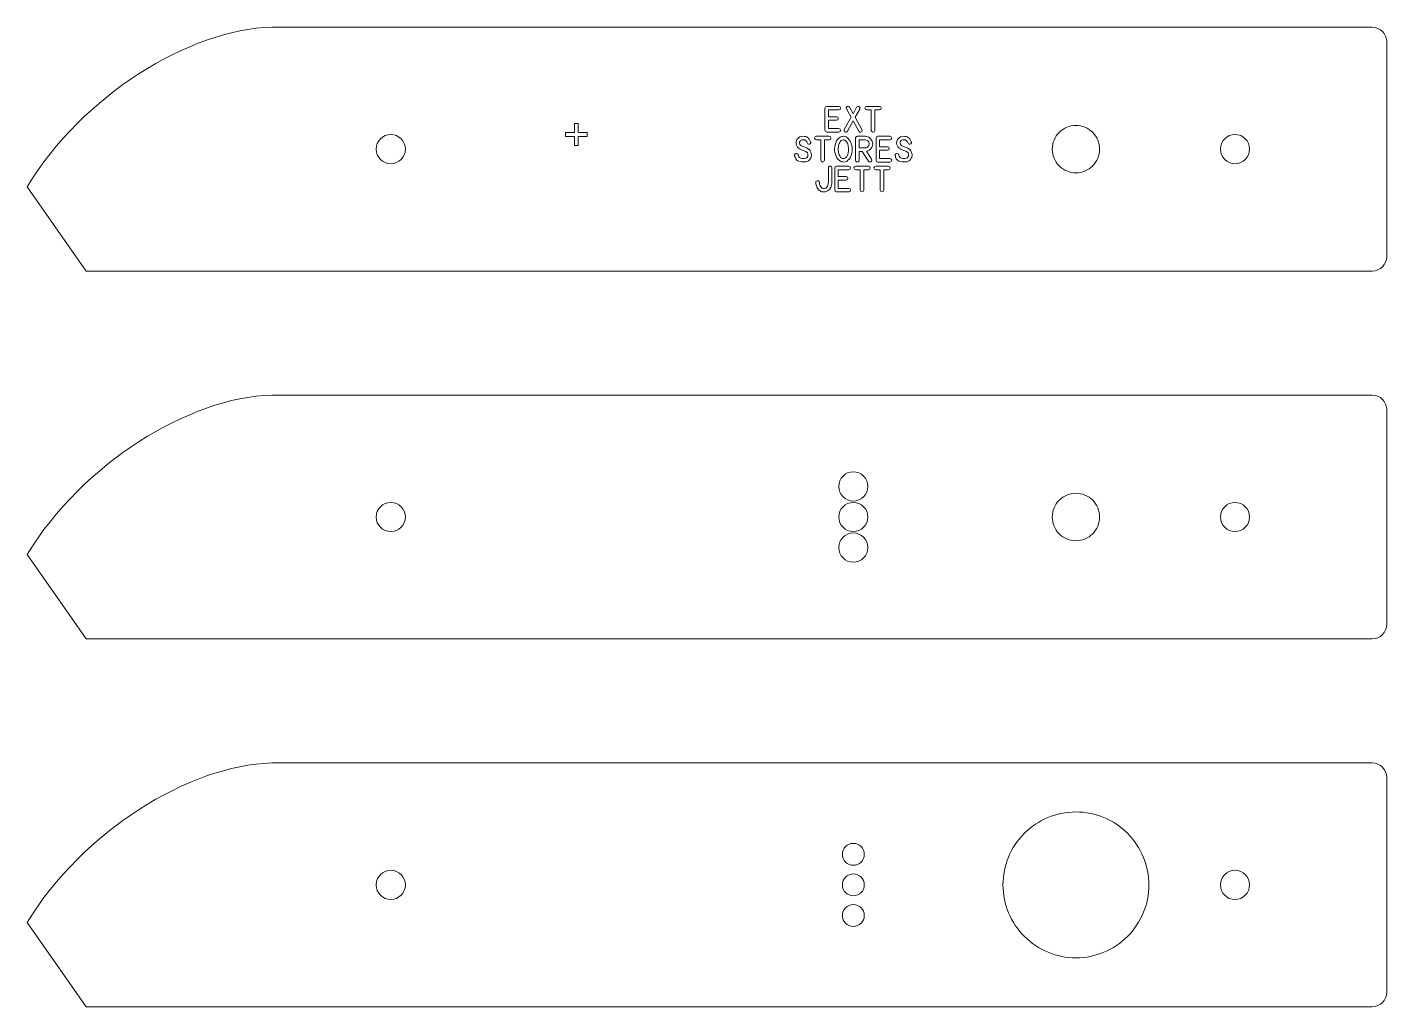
# Model space of a CAD drawing. Header units: millimetres. Extents: x -199 to 191, y -67 to 67.
# Drawn here: x -199.2 to -12.8, y -67.2 to 67.2 of the extents above; entities that cross this region are included whole.
import ezdxf

# ---------------------------------------------------------------- set-up
doc = ezdxf.new("R2010")
doc.units = ezdxf.units.MM
doc.header["$MEASUREMENT"] = 0
doc.layers.add('LED', color=7, linetype='Continuous')

msp = doc.modelspace()

# ---------------------------------------------------------------- linework, layer by layer
at = {"layer": 'LED', "color": 250, "lineweight": 9}
for centre, major_axis in [((-149.4021, 50.4472), (0, 2)), ((-33.6569, 50.4472), (0, 2)), ((-149.4021, 0), (0, 2)), ((-33.6569, 0), (0, 2)), ((-85.9865, -46.255), (0, 1.5)), ((-149.4021, -50.4472), (0, 2)), ((-33.6569, -50.4472), (0, 2)), ((-85.9865, -50.4472), (0, 1.5)), ((-85.9865, -54.6394), (0, 1.5))]:
    msp.add_ellipse(centre, major_axis=major_axis, ratio=1, dxfattribs=at)
at = {"layer": 'LED', "color": 240, "lineweight": 9}
for centre in [(-85.9865, 4.1922), (-85.9865, 0), (-85.9865, -4.1922)]:
    msp.add_ellipse(centre, major_axis=(0, 2), ratio=1, dxfattribs=at)
at = {"layer": 'LED', "color": 250, "lineweight": 9}
for points, knots in [([(-118.4666, 67.1637), (-118.4666, 67.1637), (-14.8451, 67.1637), (-14.8451, 67.1637), (-14.8451, 67.1637), (-13.7452, 67.1637), (-12.8452, 66.2637), (-12.8452, 65.1637), (-12.8452, 65.1637), (-12.8452, 65.1637), (-12.8452, 35.7307), (-12.8452, 35.7307), (-12.8452, 35.7307), (-12.8452, 34.6307), (-13.7452, 33.7307), (-14.8451, 33.7307), (-14.8451, 33.7307), (-14.8451, 33.7307), (-114.2819, 33.7307), (-114.2819, 33.7307), (-114.2819, 33.7307), (-114.2819, 33.7307), (-118.4666, 33.7307), (-118.4666, 33.7307), (-118.4666, 33.7307), (-118.4666, 33.7307), (-191.1556, 33.7307), (-191.1556, 33.7307), (-191.1556, 33.7307), (-191.1556, 33.7307), (-199.2494, 45.2899), (-199.2494, 45.2899), (-199.2494, 45.2899), (-191.6989, 57.7909), (-176.9883, 66.8701), (-165.7284, 67.1637), (-165.7284, 67.1637), (-165.7284, 67.1637), (-165.4021, 67.1637), (-165.4021, 67.1637), (-165.4021, 67.1637), (-165.4021, 67.1637), (-165.3747, 67.1637), (-165.3747, 67.1637), (-165.3747, 67.1637), (-165.3747, 67.1637), (-118.4666, 67.1637), (-118.4666, 67.1637)], [0, 0, 0, 0, 0.07692308, 0.07692308, 0.07692308, 0.07692308, 0.15384615, 0.15384615, 0.15384615, 0.15384615, 0.23076923, 0.23076923, 0.23076923, 0.23076923, 0.30769231, 0.30769231, 0.30769231, 0.30769231, 0.38461538, 0.38461538, 0.38461538, 0.38461538, 0.46153846, 0.46153846, 0.46153846, 0.46153846, 0.53846154, 0.53846154, 0.53846154, 0.53846154, 0.61538462, 0.61538462, 0.61538462, 0.61538462, 0.69230769, 0.69230769, 0.69230769, 0.69230769, 0.76923077, 0.76923077, 0.76923077, 0.76923077, 0.84615385, 0.84615385, 0.84615385, 0.84615385, 1, 1, 1, 1]), ([(-58.7172, 50.4472), (-58.7167, 49.5847), (-58.3735, 48.7578), (-57.7632, 48.1484), (-57.7632, 48.1484), (-57.153, 47.5389), (-56.3298, 47.1968), (-55.4673, 47.1973), (-55.4673, 47.1973), (-54.6048, 47.1978), (-53.7779, 47.541), (-53.1685, 48.1513), (-53.1685, 48.1513), (-52.559, 48.7615), (-52.2169, 49.5847), (-52.2174, 50.4472), (-52.2174, 50.4472), (-52.218, 51.3096), (-52.5611, 52.1366), (-53.1714, 52.746), (-53.1714, 52.746), (-53.7816, 53.3555), (-54.6048, 53.6976), (-55.4673, 53.6971), (-55.4673, 53.6971), (-56.3298, 53.6965), (-57.1567, 53.3534), (-57.7661, 52.7431), (-57.7661, 52.7431), (-58.3756, 52.1329), (-58.7177, 51.3096), (-58.7172, 50.4472)], [0, 0, 0, 0, 0.11111111, 0.11111111, 0.11111111, 0.11111111, 0.22222222, 0.22222222, 0.22222222, 0.22222222, 0.33333333, 0.33333333, 0.33333333, 0.33333333, 0.44444444, 0.44444444, 0.44444444, 0.44444444, 0.55555556, 0.55555556, 0.55555556, 0.55555556, 0.66666667, 0.66666667, 0.66666667, 0.66666667, 0.77777778, 0.77777778, 0.77777778, 0.77777778, 1, 1, 1, 1]), ([(-118.4666, 16.7165), (-118.4666, 16.7165), (-14.8451, 16.7165), (-14.8451, 16.7165), (-14.8451, 16.7165), (-13.7452, 16.7165), (-12.8452, 15.8165), (-12.8452, 14.7165), (-12.8452, 14.7165), (-12.8452, 14.7165), (-12.8452, -14.7165), (-12.8452, -14.7165), (-12.8452, -14.7165), (-12.8452, -15.8165), (-13.7452, -16.7165), (-14.8451, -16.7165), (-14.8451, -16.7165), (-14.8451, -16.7165), (-114.2819, -16.7165), (-114.2819, -16.7165), (-114.2819, -16.7165), (-114.2819, -16.7165), (-118.4666, -16.7165), (-118.4666, -16.7165), (-118.4666, -16.7165), (-118.4666, -16.7165), (-191.1556, -16.7165), (-191.1556, -16.7165), (-191.1556, -16.7165), (-191.1556, -16.7165), (-199.2494, -5.1573), (-199.2494, -5.1573), (-199.2494, -5.1573), (-191.6989, 7.3437), (-176.9883, 16.4229), (-165.7284, 16.7165), (-165.7284, 16.7165), (-165.7284, 16.7165), (-165.4021, 16.7165), (-165.4021, 16.7165), (-165.4021, 16.7165), (-165.4021, 16.7165), (-165.3747, 16.7165), (-165.3747, 16.7165), (-165.3747, 16.7165), (-165.3747, 16.7165), (-118.4666, 16.7165), (-118.4666, 16.7165)], [0, 0, 0, 0, 0.07692308, 0.07692308, 0.07692308, 0.07692308, 0.15384615, 0.15384615, 0.15384615, 0.15384615, 0.23076923, 0.23076923, 0.23076923, 0.23076923, 0.30769231, 0.30769231, 0.30769231, 0.30769231, 0.38461538, 0.38461538, 0.38461538, 0.38461538, 0.46153846, 0.46153846, 0.46153846, 0.46153846, 0.53846154, 0.53846154, 0.53846154, 0.53846154, 0.61538462, 0.61538462, 0.61538462, 0.61538462, 0.69230769, 0.69230769, 0.69230769, 0.69230769, 0.76923077, 0.76923077, 0.76923077, 0.76923077, 0.84615385, 0.84615385, 0.84615385, 0.84615385, 1, 1, 1, 1]), ([(-58.7172, 0), (-58.7167, -0.8625), (-58.3735, -1.6894), (-57.7632, -2.2988), (-57.7632, -2.2988), (-57.153, -2.9083), (-56.3298, -3.2504), (-55.4673, -3.2499), (-55.4673, -3.2499), (-54.6048, -3.2494), (-53.7779, -2.9062), (-53.1685, -2.2959), (-53.1685, -2.2959), (-52.559, -1.6857), (-52.2169, -0.8625), (-52.2174, 0), (-52.2174, 0), (-52.218, 0.8624), (-52.5611, 1.6894), (-53.1714, 2.2988), (-53.1714, 2.2988), (-53.7816, 2.9083), (-54.6048, 3.2504), (-55.4673, 3.2499), (-55.4673, 3.2499), (-56.3298, 3.2493), (-57.1567, 2.9062), (-57.7661, 2.2959), (-57.7661, 2.2959), (-58.3756, 1.6857), (-58.7177, 0.8624), (-58.7172, 0)], [0, 0, 0, 0, 0.11111111, 0.11111111, 0.11111111, 0.11111111, 0.22222222, 0.22222222, 0.22222222, 0.22222222, 0.33333333, 0.33333333, 0.33333333, 0.33333333, 0.44444444, 0.44444444, 0.44444444, 0.44444444, 0.55555556, 0.55555556, 0.55555556, 0.55555556, 0.66666667, 0.66666667, 0.66666667, 0.66666667, 0.77777778, 0.77777778, 0.77777778, 0.77777778, 1, 1, 1, 1]), ([(-118.4666, -33.7307), (-118.4666, -33.7307), (-14.8451, -33.7307), (-14.8451, -33.7307), (-14.8451, -33.7307), (-13.7452, -33.7307), (-12.8452, -34.6307), (-12.8452, -35.7307), (-12.8452, -35.7307), (-12.8452, -35.7307), (-12.8452, -65.1637), (-12.8452, -65.1637), (-12.8452, -65.1637), (-12.8452, -66.2637), (-13.7452, -67.1637), (-14.8451, -67.1637), (-14.8451, -67.1637), (-14.8451, -67.1637), (-114.2819, -67.1637), (-114.2819, -67.1637), (-114.2819, -67.1637), (-114.2819, -67.1637), (-118.4666, -67.1637), (-118.4666, -67.1637), (-118.4666, -67.1637), (-118.4666, -67.1637), (-191.1556, -67.1637), (-191.1556, -67.1637), (-191.1556, -67.1637), (-191.1556, -67.1637), (-199.2494, -55.6045), (-199.2494, -55.6045), (-199.2494, -55.6045), (-191.6989, -43.1035), (-176.9883, -34.0243), (-165.7284, -33.7307), (-165.7284, -33.7307), (-165.7284, -33.7307), (-165.4021, -33.7307), (-165.4021, -33.7307), (-165.4021, -33.7307), (-165.4021, -33.7307), (-165.3747, -33.7307), (-165.3747, -33.7307), (-165.3747, -33.7307), (-165.3747, -33.7307), (-118.4666, -33.7307), (-118.4666, -33.7307)], [0, 0, 0, 0, 0.07692308, 0.07692308, 0.07692308, 0.07692308, 0.15384615, 0.15384615, 0.15384615, 0.15384615, 0.23076923, 0.23076923, 0.23076923, 0.23076923, 0.30769231, 0.30769231, 0.30769231, 0.30769231, 0.38461538, 0.38461538, 0.38461538, 0.38461538, 0.46153846, 0.46153846, 0.46153846, 0.46153846, 0.53846154, 0.53846154, 0.53846154, 0.53846154, 0.61538462, 0.61538462, 0.61538462, 0.61538462, 0.69230769, 0.69230769, 0.69230769, 0.69230769, 0.76923077, 0.76923077, 0.76923077, 0.76923077, 0.84615385, 0.84615385, 0.84615385, 0.84615385, 1, 1, 1, 1]), ([(-65.4672, -50.4472), (-65.4656, -53.1011), (-64.4097, -55.6456), (-62.532, -57.5208), (-62.532, -57.5208), (-60.6543, -59.3962), (-58.1212, -60.4489), (-55.4673, -60.4471), (-55.4673, -60.4471), (-52.8134, -60.4455), (-50.2691, -59.3897), (-48.3937, -57.5119), (-48.3937, -57.5119), (-46.5183, -55.6342), (-45.4658, -53.1011), (-45.4674, -50.4472), (-45.4674, -50.4472), (-45.4691, -47.7935), (-46.5249, -45.249), (-48.4026, -43.3736), (-48.4026, -43.3736), (-50.2803, -41.4984), (-52.8134, -40.4457), (-55.4673, -40.4473), (-55.4673, -40.4473), (-58.1212, -40.449), (-60.6657, -41.5048), (-62.5409, -43.3825), (-62.5409, -43.3825), (-64.4163, -45.2604), (-65.469, -47.7935), (-65.4672, -50.4472)], [0, 0, 0, 0, 0.11111111, 0.11111111, 0.11111111, 0.11111111, 0.22222222, 0.22222222, 0.22222222, 0.22222222, 0.33333333, 0.33333333, 0.33333333, 0.33333333, 0.44444444, 0.44444444, 0.44444444, 0.44444444, 0.55555556, 0.55555556, 0.55555556, 0.55555556, 0.66666667, 0.66666667, 0.66666667, 0.66666667, 0.77777778, 0.77777778, 0.77777778, 0.77777778, 1, 1, 1, 1])]:
    msp.add_open_spline(points, degree=3, knots=knots, dxfattribs=at)
at = {"layer": 'LED', "color": 240, "lineweight": 9}
for points, knots in [([(-87.9723, 55.8257), (-87.9723, 55.8257), (-89.4004, 55.8257), (-89.4004, 55.8257), (-89.4004, 55.8257), (-89.4004, 55.8257), (-89.4004, 54.8833), (-89.4004, 54.8833), (-89.4004, 54.8833), (-89.4004, 54.8833), (-88.3115, 54.8833), (-88.3115, 54.8833), (-88.3115, 54.8833), (-88.1487, 54.8592), (-88.0675, 54.7774), (-88.0681, 54.6381), (-88.0681, 54.6381), (-88.0687, 54.4982), (-88.1498, 54.417), (-88.3115, 54.3941), (-88.3115, 54.3941), (-88.3115, 54.3941), (-89.4004, 54.3941), (-89.4004, 54.3941), (-89.4004, 54.3941), (-89.4004, 54.3941), (-89.4004, 53.2623), (-89.4004, 53.2623), (-89.4004, 53.2623), (-89.4004, 53.2623), (-87.9723, 53.2623), (-87.9723, 53.2623), (-87.9723, 53.2623), (-87.8106, 53.2382), (-87.7295, 53.1576), (-87.7295, 53.0195), (-87.7295, 53.0195), (-87.7295, 52.8819), (-87.8106, 52.8013), (-87.9723, 52.7784), (-87.9723, 52.7784), (-87.9723, 52.7784), (-89.6397, 52.7784), (-89.6397, 52.7784), (-89.6397, 52.7784), (-89.7832, 52.7966), (-89.8649, 52.8784), (-89.8843, 53.023), (-89.8843, 53.023), (-89.8843, 53.023), (-89.8843, 56.065), (-89.8843, 56.065), (-89.8843, 56.065), (-89.8625, 56.2167), (-89.7808, 56.2967), (-89.6397, 56.3061), (-89.6397, 56.3061), (-89.6397, 56.3061), (-87.9723, 56.3061), (-87.9723, 56.3061), (-87.9723, 56.3061), (-87.8106, 56.2938), (-87.7295, 56.2126), (-87.7301, 56.0639), (-87.7301, 56.0639), (-87.7306, 55.9151), (-87.8118, 55.8357), (-87.9723, 55.8257)], [0, 0, 0, 0, 0.05555556, 0.05555556, 0.05555556, 0.05555556, 0.11111111, 0.11111111, 0.11111111, 0.11111111, 0.16666667, 0.16666667, 0.16666667, 0.16666667, 0.22222222, 0.22222222, 0.22222222, 0.22222222, 0.27777778, 0.27777778, 0.27777778, 0.27777778, 0.33333333, 0.33333333, 0.33333333, 0.33333333, 0.38888889, 0.38888889, 0.38888889, 0.38888889, 0.44444444, 0.44444444, 0.44444444, 0.44444444, 0.5, 0.5, 0.5, 0.5, 0.55555556, 0.55555556, 0.55555556, 0.55555556, 0.61111111, 0.61111111, 0.61111111, 0.61111111, 0.66666667, 0.66666667, 0.66666667, 0.66666667, 0.72222222, 0.72222222, 0.72222222, 0.72222222, 0.77777778, 0.77777778, 0.77777778, 0.77777778, 0.83333333, 0.83333333, 0.83333333, 0.83333333, 0.88888889, 0.88888889, 0.88888889, 0.88888889, 1, 1, 1, 1]), ([(-87.225, 53.14), (-87.225, 53.14), (-86.2931, 54.8074), (-86.2931, 54.8074), (-86.2931, 54.8074), (-86.2931, 54.8074), (-86.9287, 55.9463), (-86.9287, 55.9463), (-86.9287, 55.9463), (-86.9899, 56.0968), (-86.9581, 56.2067), (-86.834, 56.2761), (-86.834, 56.2761), (-86.71, 56.3455), (-86.6, 56.3143), (-86.503, 56.182), (-86.503, 56.182), (-86.503, 56.182), (-86.0174, 55.3054), (-86.0174, 55.3054), (-86.0174, 55.3054), (-86.0174, 55.3054), (-85.5282, 56.182), (-85.5282, 56.182), (-85.5282, 56.182), (-85.4318, 56.3143), (-85.3224, 56.3455), (-85.1995, 56.2767), (-85.1995, 56.2767), (-85.0767, 56.2079), (-85.0443, 56.0974), (-85.1031, 55.9445), (-85.1031, 55.9445), (-85.1031, 55.9445), (-85.7369, 54.8074), (-85.7369, 54.8074), (-85.7369, 54.8074), (-85.7369, 54.8074), (-84.8068, 53.14), (-84.8068, 53.14), (-84.8068, 53.14), (-84.7445, 52.9883), (-84.7768, 52.8778), (-84.9032, 52.8084), (-84.9032, 52.8084), (-85.0296, 52.739), (-85.1378, 52.7713), (-85.2284, 52.906), (-85.2284, 52.906), (-85.2284, 52.906), (-86.0174, 54.3112), (-86.0174, 54.3112), (-86.0174, 54.3112), (-86.0174, 54.3112), (-86.7976, 52.906), (-86.7976, 52.906), (-86.7976, 52.906), (-86.8975, 52.7749), (-87.0093, 52.7431), (-87.1327, 52.8113), (-87.1327, 52.8113), (-87.2562, 52.8789), (-87.2874, 52.9883), (-87.225, 53.14)], [0, 0, 0, 0, 0.05882353, 0.05882353, 0.05882353, 0.05882353, 0.11764706, 0.11764706, 0.11764706, 0.11764706, 0.17647059, 0.17647059, 0.17647059, 0.17647059, 0.23529412, 0.23529412, 0.23529412, 0.23529412, 0.29411765, 0.29411765, 0.29411765, 0.29411765, 0.35294118, 0.35294118, 0.35294118, 0.35294118, 0.41176471, 0.41176471, 0.41176471, 0.41176471, 0.47058824, 0.47058824, 0.47058824, 0.47058824, 0.52941176, 0.52941176, 0.52941176, 0.52941176, 0.58823529, 0.58823529, 0.58823529, 0.58823529, 0.64705882, 0.64705882, 0.64705882, 0.64705882, 0.70588235, 0.70588235, 0.70588235, 0.70588235, 0.76470588, 0.76470588, 0.76470588, 0.76470588, 0.82352941, 0.82352941, 0.82352941, 0.82352941, 0.88235294, 0.88235294, 0.88235294, 0.88235294, 1, 1, 1, 1]), ([(-83.5251, 53.0195), (-83.5251, 53.0195), (-83.5251, 55.8205), (-83.5251, 55.8205), (-83.5251, 55.8205), (-83.5251, 55.8205), (-84.1571, 55.8205), (-84.1571, 55.8205), (-84.1571, 55.8205), (-84.3177, 55.8328), (-84.3982, 55.9139), (-84.3976, 56.0621), (-84.3976, 56.0621), (-84.397, 56.2109), (-84.3165, 56.2926), (-84.1571, 56.3061), (-84.1571, 56.3061), (-84.1571, 56.3061), (-82.4086, 56.3061), (-82.4086, 56.3061), (-82.4086, 56.3061), (-82.2504, 56.2938), (-82.1705, 56.212), (-82.1699, 56.0621), (-82.1699, 56.0621), (-82.1693, 55.9128), (-82.2492, 55.8316), (-82.4086, 55.8205), (-82.4086, 55.8205), (-82.4086, 55.8205), (-83.0389, 55.8205), (-83.0389, 55.8205), (-83.0389, 55.8205), (-83.0389, 55.8205), (-83.0389, 53.0195), (-83.0389, 53.0195), (-83.0389, 53.0195), (-83.0653, 52.8566), (-83.15, 52.776), (-83.2934, 52.7784), (-83.2934, 52.7784), (-83.4363, 52.7808), (-83.5133, 52.8613), (-83.5251, 53.0195)], [0, 0, 0, 0, 0.08333333, 0.08333333, 0.08333333, 0.08333333, 0.16666667, 0.16666667, 0.16666667, 0.16666667, 0.25, 0.25, 0.25, 0.25, 0.33333333, 0.33333333, 0.33333333, 0.33333333, 0.41666667, 0.41666667, 0.41666667, 0.41666667, 0.5, 0.5, 0.5, 0.5, 0.58333333, 0.58333333, 0.58333333, 0.58333333, 0.66666667, 0.66666667, 0.66666667, 0.66666667, 0.75, 0.75, 0.75, 0.75, 0.83333333, 0.83333333, 0.83333333, 0.83333333, 1, 1, 1, 1]), ([(-124.2188, 50.9526), (-124.2188, 50.9526), (-124.2188, 52.1931), (-124.2188, 52.1931), (-124.2188, 52.1931), (-124.2188, 52.1931), (-125.4499, 52.1931), (-125.4499, 52.1931), (-125.4499, 52.1931), (-125.4499, 52.1931), (-125.4499, 52.7114), (-125.4499, 52.7114), (-125.4499, 52.7114), (-125.4499, 52.7114), (-124.2188, 52.7114), (-124.2188, 52.7114), (-124.2188, 52.7114), (-124.2188, 52.7114), (-124.2188, 53.9426), (-124.2188, 53.9426), (-124.2188, 53.9426), (-124.2188, 53.9426), (-123.6942, 53.9426), (-123.6942, 53.9426), (-123.6942, 53.9426), (-123.6942, 53.9426), (-123.6942, 52.7114), (-123.6942, 52.7114), (-123.6942, 52.7114), (-123.6942, 52.7114), (-122.4634, 52.7114), (-122.4634, 52.7114), (-122.4634, 52.7114), (-122.4634, 52.7114), (-122.4634, 52.1931), (-122.4634, 52.1931), (-122.4634, 52.1931), (-122.4634, 52.1931), (-123.6942, 52.1931), (-123.6942, 52.1931), (-123.6942, 52.1931), (-123.6942, 52.1931), (-123.6942, 50.9526), (-123.6942, 50.9526), (-123.6942, 50.9526), (-123.6942, 50.9526), (-124.2188, 50.9526), (-124.2188, 50.9526)], [0, 0, 0, 0, 0.07692308, 0.07692308, 0.07692308, 0.07692308, 0.15384615, 0.15384615, 0.15384615, 0.15384615, 0.23076923, 0.23076923, 0.23076923, 0.23076923, 0.30769231, 0.30769231, 0.30769231, 0.30769231, 0.38461538, 0.38461538, 0.38461538, 0.38461538, 0.46153846, 0.46153846, 0.46153846, 0.46153846, 0.53846154, 0.53846154, 0.53846154, 0.53846154, 0.61538462, 0.61538462, 0.61538462, 0.61538462, 0.69230769, 0.69230769, 0.69230769, 0.69230769, 0.76923077, 0.76923077, 0.76923077, 0.76923077, 0.84615385, 0.84615385, 0.84615385, 0.84615385, 1, 1, 1, 1]), ([(-92.3078, 50.5524), (-92.3078, 50.5524), (-92.2802, 50.5407), (-92.2802, 50.5407), (-92.2802, 50.5407), (-92.2802, 50.5407), (-92.249, 50.5254), (-92.249, 50.5254), (-92.249, 50.5254), (-92.249, 50.5254), (-92.2214, 50.5095), (-92.2214, 50.5095), (-92.2214, 50.5095), (-92.2137, 50.5036), (-92.2043, 50.4983), (-92.1949, 50.493), (-92.1949, 50.493), (-92.1849, 50.4883), (-92.1755, 50.4825), (-92.1661, 50.4772), (-92.1661, 50.4772), (-91.9392, 50.3278), (-91.7981, 50.1209), (-91.7446, 49.8569), (-91.7446, 49.8569), (-91.724, 49.7534), (-91.7193, 49.647), (-91.7304, 49.5382), (-91.7304, 49.5382), (-91.7493, 49.3818), (-91.8039, 49.2378), (-91.8951, 49.1049), (-91.8951, 49.1049), (-91.9862, 48.972), (-92.1009, 48.8697), (-92.2384, 48.7974), (-92.2384, 48.7974), (-92.3866, 48.7192), (-92.5401, 48.6804), (-92.6988, 48.6804), (-92.6988, 48.6804), (-92.9651, 48.6804), (-93.2191, 48.7145), (-93.462, 48.7827), (-93.462, 48.7827), (-93.7042, 48.8509), (-93.877, 49.0337), (-93.9799, 49.3313), (-93.9799, 49.3313), (-93.9941, 49.3695), (-94.004, 49.4083), (-94.0111, 49.4483), (-94.0111, 49.4483), (-94.0182, 49.4888), (-94.0264, 49.5288), (-94.0352, 49.5694), (-94.0352, 49.5694), (-94.0523, 49.6517), (-94.0323, 49.7246), (-93.9741, 49.7881), (-93.9741, 49.7881), (-93.9164, 49.851), (-93.8441, 49.8751), (-93.7583, 49.8604), (-93.7583, 49.8604), (-93.6672, 49.8416), (-93.6042, 49.7857), (-93.5684, 49.6917), (-93.5684, 49.6917), (-93.5684, 49.6917), (-93.5631, 49.6758), (-93.5631, 49.6758), (-93.5631, 49.6758), (-93.5084, 49.4265), (-93.412, 49.2777), (-93.275, 49.2295), (-93.275, 49.2295), (-93.1374, 49.1813), (-92.9469, 49.1596), (-92.7023, 49.1643), (-92.7023, 49.1643), (-92.4771, 49.1643), (-92.3225, 49.2701), (-92.2384, 49.4812), (-92.2384, 49.4812), (-92.202, 49.5753), (-92.1961, 49.6734), (-92.2214, 49.7752), (-92.2214, 49.7752), (-92.2467, 49.8763), (-92.2966, 49.9615), (-92.3713, 50.0291), (-92.3713, 50.0291), (-92.4048, 50.058), (-92.4483, 50.0844), (-92.5024, 50.1097), (-92.5024, 50.1097), (-92.5024, 50.1097), (-93.2997, 50.4595), (-93.2997, 50.4595), (-93.2997, 50.4595), (-93.2997, 50.4595), (-93.3256, 50.4736), (-93.3256, 50.4736), (-93.3256, 50.4736), (-93.5866, 50.6112), (-93.7483, 50.807), (-93.8112, 51.061), (-93.8112, 51.061), (-93.8882, 51.355), (-93.8347, 51.6184), (-93.6501, 51.8524), (-93.6501, 51.8524), (-93.4661, 52.0858), (-93.2238, 52.2028), (-92.9246, 52.2028), (-92.9246, 52.2028), (-92.9246, 52.2028), (-92.7347, 52.1975), (-92.7347, 52.1975), (-92.7347, 52.1975), (-92.6729, 52.1863), (-92.613, 52.1752), (-92.5559, 52.164), (-92.5559, 52.164), (-92.4983, 52.1534), (-92.4401, 52.1346), (-92.3819, 52.1081), (-92.3819, 52.1081), (-92.2373, 52.0405), (-92.1261, 51.947), (-92.0491, 51.8289), (-92.0491, 51.8289), (-91.9721, 51.7107), (-91.9027, 51.5825), (-91.841, 51.4449), (-91.841, 51.4449), (-91.8351, 51.432), (-91.8298, 51.4173), (-91.8251, 51.4002), (-91.8251, 51.4002), (-91.8128, 51.3438), (-91.8186, 51.2927), (-91.8427, 51.2468), (-91.8427, 51.2468), (-91.8563, 51.218), (-91.871, 51.1962), (-91.8857, 51.1815), (-91.8857, 51.1815), (-91.9004, 51.1662), (-91.9127, 51.1562), (-91.9215, 51.1504), (-91.9215, 51.1504), (-91.9815, 51.108), (-92.0468, 51.0951), (-92.1179, 51.1127), (-92.1179, 51.1127), (-92.1896, 51.1286), (-92.2437, 51.1745), (-92.2819, 51.2503), (-92.2819, 51.2503), (-92.3119, 51.3168), (-92.3437, 51.385), (-92.3772, 51.4543), (-92.3772, 51.4543), (-92.4113, 51.5237), (-92.4589, 51.5813), (-92.5195, 51.6278), (-92.5195, 51.6278), (-92.5448, 51.646), (-92.5694, 51.6595), (-92.593, 51.6678), (-92.593, 51.6678), (-92.6165, 51.6766), (-92.6424, 51.686), (-92.6712, 51.6966), (-92.6712, 51.6966), (-92.6712, 51.6966), (-92.7829, 51.7154), (-92.7829, 51.7154), (-92.7829, 51.7154), (-92.7829, 51.7154), (-92.9416, 51.7207), (-92.9416, 51.7207), (-92.9416, 51.7207), (-93.0957, 51.7183), (-93.2133, 51.6519), (-93.2944, 51.5208), (-93.2944, 51.5208), (-93.3497, 51.4367), (-93.3702, 51.3432), (-93.3567, 51.2397), (-93.3567, 51.2397), (-93.3408, 51.1127), (-93.2809, 51.014), (-93.1774, 50.9434), (-93.1774, 50.9434), (-93.1727, 50.9405), (-93.168, 50.9364), (-93.1621, 50.9322), (-93.1621, 50.9322), (-93.1562, 50.9287), (-93.1498, 50.9246), (-93.1433, 50.9211), (-93.1433, 50.9211), (-93.1433, 50.9211), (-93.1239, 50.9128), (-93.1239, 50.9128), (-93.1239, 50.9128), (-93.1239, 50.9128), (-93.1033, 50.904), (-93.1033, 50.904), (-93.1033, 50.904), (-93.1033, 50.904), (-92.3078, 50.5524), (-92.3078, 50.5524)], [0, 0, 0, 0, 0.01818182, 0.01818182, 0.01818182, 0.01818182, 0.03636364, 0.03636364, 0.03636364, 0.03636364, 0.05454545, 0.05454545, 0.05454545, 0.05454545, 0.07272727, 0.07272727, 0.07272727, 0.07272727, 0.09090909, 0.09090909, 0.09090909, 0.09090909, 0.10909091, 0.10909091, 0.10909091, 0.10909091, 0.12727273, 0.12727273, 0.12727273, 0.12727273, 0.14545455, 0.14545455, 0.14545455, 0.14545455, 0.16363636, 0.16363636, 0.16363636, 0.16363636, 0.18181818, 0.18181818, 0.18181818, 0.18181818, 0.2, 0.2, 0.2, 0.2, 0.21818182, 0.21818182, 0.21818182, 0.21818182, 0.23636364, 0.23636364, 0.23636364, 0.23636364, 0.25454545, 0.25454545, 0.25454545, 0.25454545, 0.27272727, 0.27272727, 0.27272727, 0.27272727, 0.29090909, 0.29090909, 0.29090909, 0.29090909, 0.30909091, 0.30909091, 0.30909091, 0.30909091, 0.32727273, 0.32727273, 0.32727273, 0.32727273, 0.34545455, 0.34545455, 0.34545455, 0.34545455, 0.36363636, 0.36363636, 0.36363636, 0.36363636, 0.38181818, 0.38181818, 0.38181818, 0.38181818, 0.4, 0.4, 0.4, 0.4, 0.41818182, 0.41818182, 0.41818182, 0.41818182, 0.43636364, 0.43636364, 0.43636364, 0.43636364, 0.45454545, 0.45454545, 0.45454545, 0.45454545, 0.47272727, 0.47272727, 0.47272727, 0.47272727, 0.49090909, 0.49090909, 0.49090909, 0.49090909, 0.50909091, 0.50909091, 0.50909091, 0.50909091, 0.52727273, 0.52727273, 0.52727273, 0.52727273, 0.54545455, 0.54545455, 0.54545455, 0.54545455, 0.56363636, 0.56363636, 0.56363636, 0.56363636, 0.58181818, 0.58181818, 0.58181818, 0.58181818, 0.6, 0.6, 0.6, 0.6, 0.61818182, 0.61818182, 0.61818182, 0.61818182, 0.63636364, 0.63636364, 0.63636364, 0.63636364, 0.65454545, 0.65454545, 0.65454545, 0.65454545, 0.67272727, 0.67272727, 0.67272727, 0.67272727, 0.69090909, 0.69090909, 0.69090909, 0.69090909, 0.70909091, 0.70909091, 0.70909091, 0.70909091, 0.72727273, 0.72727273, 0.72727273, 0.72727273, 0.74545455, 0.74545455, 0.74545455, 0.74545455, 0.76363636, 0.76363636, 0.76363636, 0.76363636, 0.78181818, 0.78181818, 0.78181818, 0.78181818, 0.8, 0.8, 0.8, 0.8, 0.81818182, 0.81818182, 0.81818182, 0.81818182, 0.83636364, 0.83636364, 0.83636364, 0.83636364, 0.85454545, 0.85454545, 0.85454545, 0.85454545, 0.87272727, 0.87272727, 0.87272727, 0.87272727, 0.89090909, 0.89090909, 0.89090909, 0.89090909, 0.90909091, 0.90909091, 0.90909091, 0.90909091, 0.92727273, 0.92727273, 0.92727273, 0.92727273, 0.94545455, 0.94545455, 0.94545455, 0.94545455, 0.96363636, 0.96363636, 0.96363636, 0.96363636, 1, 1, 1, 1]), ([(-90.4252, 48.9162), (-90.4252, 48.9162), (-90.4252, 51.7172), (-90.4252, 51.7172), (-90.4252, 51.7172), (-90.4252, 51.7172), (-91.0572, 51.7172), (-91.0572, 51.7172), (-91.0572, 51.7172), (-91.2178, 51.7295), (-91.2983, 51.8106), (-91.2977, 51.9588), (-91.2977, 51.9588), (-91.2971, 52.1076), (-91.2166, 52.1893), (-91.0572, 52.2028), (-91.0572, 52.2028), (-91.0572, 52.2028), (-89.3087, 52.2028), (-89.3087, 52.2028), (-89.3087, 52.2028), (-89.1505, 52.1905), (-89.0706, 52.1087), (-89.07, 51.9588), (-89.07, 51.9588), (-89.0694, 51.8095), (-89.1493, 51.7283), (-89.3087, 51.7172), (-89.3087, 51.7172), (-89.3087, 51.7172), (-89.939, 51.7172), (-89.939, 51.7172), (-89.939, 51.7172), (-89.939, 51.7172), (-89.939, 48.9162), (-89.939, 48.9162), (-89.939, 48.9162), (-89.9654, 48.7533), (-90.0501, 48.6727), (-90.1935, 48.6751), (-90.1935, 48.6751), (-90.3364, 48.6775), (-90.4134, 48.758), (-90.4252, 48.9162)], [0, 0, 0, 0, 0.08333333, 0.08333333, 0.08333333, 0.08333333, 0.16666667, 0.16666667, 0.16666667, 0.16666667, 0.25, 0.25, 0.25, 0.25, 0.33333333, 0.33333333, 0.33333333, 0.33333333, 0.41666667, 0.41666667, 0.41666667, 0.41666667, 0.5, 0.5, 0.5, 0.5, 0.58333333, 0.58333333, 0.58333333, 0.58333333, 0.66666667, 0.66666667, 0.66666667, 0.66666667, 0.75, 0.75, 0.75, 0.75, 0.83333333, 0.83333333, 0.83333333, 0.83333333, 1, 1, 1, 1]), ([(-86.2649, 51.188), (-86.1596, 50.8699), (-86.1196, 50.5401), (-86.1455, 50.1979), (-86.1455, 50.1979), (-86.1714, 49.8557), (-86.2654, 49.5435), (-86.4271, 49.2607), (-86.4271, 49.2607), (-86.5294, 49.0849), (-86.6688, 48.9356), (-86.8458, 48.8127), (-86.8458, 48.8127), (-87.0227, 48.6898), (-87.2179, 48.6469), (-87.4314, 48.6839), (-87.4314, 48.6839), (-87.7794, 48.7445), (-88.0458, 48.9262), (-88.2304, 49.2278), (-88.2304, 49.2278), (-88.4156, 49.53), (-88.5214, 49.8663), (-88.5485, 50.2367), (-88.5485, 50.2367), (-88.5755, 50.6071), (-88.5255, 50.9675), (-88.3985, 51.3191), (-88.3985, 51.3191), (-88.2715, 51.6707), (-88.0693, 51.9259), (-87.7912, 52.0858), (-87.7912, 52.0858), (-87.6559, 52.164), (-87.5137, 52.2028), (-87.3661, 52.2028), (-87.3661, 52.2028), (-87.0833, 52.2028), (-86.8528, 52.0964), (-86.6735, 51.8835), (-86.6735, 51.8835), (-86.4942, 51.6701), (-86.3583, 51.4385), (-86.2649, 51.188)], [0, 0, 0, 0, 0.08333333, 0.08333333, 0.08333333, 0.08333333, 0.16666667, 0.16666667, 0.16666667, 0.16666667, 0.25, 0.25, 0.25, 0.25, 0.33333333, 0.33333333, 0.33333333, 0.33333333, 0.41666667, 0.41666667, 0.41666667, 0.41666667, 0.5, 0.5, 0.5, 0.5, 0.58333333, 0.58333333, 0.58333333, 0.58333333, 0.66666667, 0.66666667, 0.66666667, 0.66666667, 0.75, 0.75, 0.75, 0.75, 0.83333333, 0.83333333, 0.83333333, 0.83333333, 1, 1, 1, 1]), ([(-83.5074, 49.049), (-83.4339, 48.9191), (-83.4545, 48.8103), (-83.5691, 48.7215), (-83.5691, 48.7215), (-83.6244, 48.6827), (-83.6879, 48.6692), (-83.7596, 48.6822), (-83.7596, 48.6822), (-83.8313, 48.6945), (-83.8837, 48.7304), (-83.9172, 48.7886), (-83.9172, 48.7886), (-83.9172, 48.7886), (-84.7662, 50.1309), (-84.7662, 50.1309), (-84.7662, 50.1309), (-84.7662, 50.1309), (-85.1972, 50.1309), (-85.1972, 50.1309), (-85.1972, 50.1309), (-85.1972, 50.1309), (-85.1972, 48.9179), (-85.1972, 48.9179), (-85.1972, 48.9179), (-85.1972, 48.818), (-85.2424, 48.7462), (-85.333, 48.7016), (-85.333, 48.7016), (-85.4241, 48.6575), (-85.5088, 48.6657), (-85.5881, 48.7268), (-85.5881, 48.7268), (-85.6511, 48.7739), (-85.6828, 48.8374), (-85.6828, 48.9179), (-85.6828, 48.9179), (-85.6828, 48.9179), (-85.6828, 51.9617), (-85.6828, 51.9617), (-85.6828, 51.9617), (-85.6828, 52.0282), (-85.6593, 52.0852), (-85.6128, 52.1322), (-85.6128, 52.1322), (-85.5664, 52.1793), (-85.5094, 52.2028), (-85.4417, 52.2028), (-85.4417, 52.2028), (-85.4417, 52.2028), (-84.3723, 52.2028), (-84.3723, 52.2028), (-84.3723, 52.2028), (-84.1147, 52.2028), (-83.8913, 52.1211), (-83.702, 51.9576), (-83.702, 51.9576), (-83.5127, 51.7936), (-83.3945, 51.586), (-83.3486, 51.3344), (-83.3486, 51.3344), (-83.3004, 51.0645), (-83.3575, 50.8123), (-83.5203, 50.5777), (-83.5203, 50.5777), (-83.6826, 50.3425), (-83.8984, 50.2002), (-84.1671, 50.1497), (-84.1671, 50.1497), (-84.1671, 50.1497), (-84.2, 50.1444), (-84.2, 50.1444), (-84.2, 50.1444), (-84.2, 50.1444), (-83.5074, 49.049), (-83.5074, 49.049)], [0, 0, 0, 0, 0.05, 0.05, 0.05, 0.05, 0.1, 0.1, 0.1, 0.1, 0.15, 0.15, 0.15, 0.15, 0.2, 0.2, 0.2, 0.2, 0.25, 0.25, 0.25, 0.25, 0.3, 0.3, 0.3, 0.3, 0.35, 0.35, 0.35, 0.35, 0.4, 0.4, 0.4, 0.4, 0.45, 0.45, 0.45, 0.45, 0.5, 0.5, 0.5, 0.5, 0.55, 0.55, 0.55, 0.55, 0.6, 0.6, 0.6, 0.6, 0.65, 0.65, 0.65, 0.65, 0.7, 0.7, 0.7, 0.7, 0.75, 0.75, 0.75, 0.75, 0.8, 0.8, 0.8, 0.8, 0.85, 0.85, 0.85, 0.85, 0.9, 0.9, 0.9, 0.9, 1, 1, 1, 1]), ([(-80.9633, 51.7224), (-80.9633, 51.7224), (-82.3914, 51.7224), (-82.3914, 51.7224), (-82.3914, 51.7224), (-82.3914, 51.7224), (-82.3914, 50.78), (-82.3914, 50.78), (-82.3914, 50.78), (-82.3914, 50.78), (-81.3025, 50.78), (-81.3025, 50.78), (-81.3025, 50.78), (-81.1397, 50.7559), (-81.0585, 50.6741), (-81.0591, 50.5348), (-81.0591, 50.5348), (-81.0597, 50.3949), (-81.1408, 50.3137), (-81.3025, 50.2908), (-81.3025, 50.2908), (-81.3025, 50.2908), (-82.3914, 50.2908), (-82.3914, 50.2908), (-82.3914, 50.2908), (-82.3914, 50.2908), (-82.3914, 49.159), (-82.3914, 49.159), (-82.3914, 49.159), (-82.3914, 49.159), (-80.9633, 49.159), (-80.9633, 49.159), (-80.9633, 49.159), (-80.8016, 49.1349), (-80.7205, 49.0543), (-80.7205, 48.9162), (-80.7205, 48.9162), (-80.7205, 48.7786), (-80.8016, 48.698), (-80.9633, 48.6751), (-80.9633, 48.6751), (-80.9633, 48.6751), (-82.6307, 48.6751), (-82.6307, 48.6751), (-82.6307, 48.6751), (-82.7742, 48.6933), (-82.8559, 48.7751), (-82.8753, 48.9197), (-82.8753, 48.9197), (-82.8753, 48.9197), (-82.8753, 51.9617), (-82.8753, 51.9617), (-82.8753, 51.9617), (-82.8535, 52.1134), (-82.7718, 52.1934), (-82.6307, 52.2028), (-82.6307, 52.2028), (-82.6307, 52.2028), (-80.9633, 52.2028), (-80.9633, 52.2028), (-80.9633, 52.2028), (-80.8016, 52.1905), (-80.7205, 52.1093), (-80.7211, 51.9606), (-80.7211, 51.9606), (-80.7216, 51.8118), (-80.8028, 51.7324), (-80.9633, 51.7224)], [0, 0, 0, 0, 0.05555556, 0.05555556, 0.05555556, 0.05555556, 0.11111111, 0.11111111, 0.11111111, 0.11111111, 0.16666667, 0.16666667, 0.16666667, 0.16666667, 0.22222222, 0.22222222, 0.22222222, 0.22222222, 0.27777778, 0.27777778, 0.27777778, 0.27777778, 0.33333333, 0.33333333, 0.33333333, 0.33333333, 0.38888889, 0.38888889, 0.38888889, 0.38888889, 0.44444444, 0.44444444, 0.44444444, 0.44444444, 0.5, 0.5, 0.5, 0.5, 0.55555556, 0.55555556, 0.55555556, 0.55555556, 0.61111111, 0.61111111, 0.61111111, 0.61111111, 0.66666667, 0.66666667, 0.66666667, 0.66666667, 0.72222222, 0.72222222, 0.72222222, 0.72222222, 0.77777778, 0.77777778, 0.77777778, 0.77777778, 0.83333333, 0.83333333, 0.83333333, 0.83333333, 0.88888889, 0.88888889, 0.88888889, 0.88888889, 1, 1, 1, 1]), ([(-78.5092, 50.5524), (-78.5092, 50.5524), (-78.4816, 50.5407), (-78.4816, 50.5407), (-78.4816, 50.5407), (-78.4816, 50.5407), (-78.4504, 50.5254), (-78.4504, 50.5254), (-78.4504, 50.5254), (-78.4504, 50.5254), (-78.4228, 50.5095), (-78.4228, 50.5095), (-78.4228, 50.5095), (-78.4151, 50.5036), (-78.4057, 50.4983), (-78.3963, 50.493), (-78.3963, 50.493), (-78.3863, 50.4883), (-78.3769, 50.4825), (-78.3675, 50.4772), (-78.3675, 50.4772), (-78.1406, 50.3278), (-77.9995, 50.1209), (-77.946, 49.8569), (-77.946, 49.8569), (-77.9254, 49.7534), (-77.9207, 49.647), (-77.9318, 49.5382), (-77.9318, 49.5382), (-77.9507, 49.3818), (-78.0053, 49.2378), (-78.0965, 49.1049), (-78.0965, 49.1049), (-78.1876, 48.972), (-78.3023, 48.8697), (-78.4398, 48.7974), (-78.4398, 48.7974), (-78.588, 48.7192), (-78.7415, 48.6804), (-78.9002, 48.6804), (-78.9002, 48.6804), (-79.1665, 48.6804), (-79.4205, 48.7145), (-79.6634, 48.7827), (-79.6634, 48.7827), (-79.9056, 48.8509), (-80.0784, 49.0337), (-80.1813, 49.3313), (-80.1813, 49.3313), (-80.1955, 49.3695), (-80.2054, 49.4083), (-80.2125, 49.4483), (-80.2125, 49.4483), (-80.2196, 49.4888), (-80.2278, 49.5288), (-80.2366, 49.5694), (-80.2366, 49.5694), (-80.2537, 49.6517), (-80.2337, 49.7246), (-80.1755, 49.7881), (-80.1755, 49.7881), (-80.1178, 49.851), (-80.0455, 49.8751), (-79.9597, 49.8604), (-79.9597, 49.8604), (-79.8686, 49.8416), (-79.8056, 49.7857), (-79.7698, 49.6917), (-79.7698, 49.6917), (-79.7698, 49.6917), (-79.7645, 49.6758), (-79.7645, 49.6758), (-79.7645, 49.6758), (-79.7098, 49.4265), (-79.6134, 49.2777), (-79.4764, 49.2295), (-79.4764, 49.2295), (-79.3388, 49.1813), (-79.1483, 49.1596), (-78.9037, 49.1643), (-78.9037, 49.1643), (-78.6785, 49.1643), (-78.5239, 49.2701), (-78.4398, 49.4812), (-78.4398, 49.4812), (-78.4034, 49.5753), (-78.3975, 49.6734), (-78.4228, 49.7752), (-78.4228, 49.7752), (-78.4481, 49.8763), (-78.498, 49.9615), (-78.5727, 50.0291), (-78.5727, 50.0291), (-78.6062, 50.058), (-78.6497, 50.0844), (-78.7038, 50.1097), (-78.7038, 50.1097), (-78.7038, 50.1097), (-79.5011, 50.4595), (-79.5011, 50.4595), (-79.5011, 50.4595), (-79.5011, 50.4595), (-79.527, 50.4736), (-79.527, 50.4736), (-79.527, 50.4736), (-79.788, 50.6112), (-79.9497, 50.807), (-80.0126, 51.061), (-80.0126, 51.061), (-80.0896, 51.355), (-80.0361, 51.6184), (-79.8515, 51.8524), (-79.8515, 51.8524), (-79.6675, 52.0858), (-79.4252, 52.2028), (-79.126, 52.2028), (-79.126, 52.2028), (-79.126, 52.2028), (-78.9361, 52.1975), (-78.9361, 52.1975), (-78.9361, 52.1975), (-78.8743, 52.1863), (-78.8144, 52.1752), (-78.7573, 52.164), (-78.7573, 52.164), (-78.6997, 52.1534), (-78.6415, 52.1346), (-78.5833, 52.1081), (-78.5833, 52.1081), (-78.4387, 52.0405), (-78.3275, 51.947), (-78.2505, 51.8289), (-78.2505, 51.8289), (-78.1735, 51.7107), (-78.1041, 51.5825), (-78.0424, 51.4449), (-78.0424, 51.4449), (-78.0365, 51.432), (-78.0312, 51.4173), (-78.0265, 51.4002), (-78.0265, 51.4002), (-78.0142, 51.3438), (-78.02, 51.2927), (-78.0441, 51.2468), (-78.0441, 51.2468), (-78.0577, 51.218), (-78.0724, 51.1962), (-78.0871, 51.1815), (-78.0871, 51.1815), (-78.1018, 51.1662), (-78.1141, 51.1562), (-78.1229, 51.1504), (-78.1229, 51.1504), (-78.1829, 51.108), (-78.2482, 51.0951), (-78.3193, 51.1127), (-78.3193, 51.1127), (-78.391, 51.1286), (-78.4451, 51.1745), (-78.4833, 51.2503), (-78.4833, 51.2503), (-78.5133, 51.3168), (-78.5451, 51.385), (-78.5786, 51.4543), (-78.5786, 51.4543), (-78.6127, 51.5237), (-78.6603, 51.5813), (-78.7209, 51.6278), (-78.7209, 51.6278), (-78.7462, 51.646), (-78.7708, 51.6595), (-78.7944, 51.6678), (-78.7944, 51.6678), (-78.8179, 51.6766), (-78.8438, 51.686), (-78.8726, 51.6966), (-78.8726, 51.6966), (-78.8726, 51.6966), (-78.9843, 51.7154), (-78.9843, 51.7154), (-78.9843, 51.7154), (-78.9843, 51.7154), (-79.143, 51.7207), (-79.143, 51.7207), (-79.143, 51.7207), (-79.2971, 51.7183), (-79.4147, 51.6519), (-79.4958, 51.5208), (-79.4958, 51.5208), (-79.5511, 51.4367), (-79.5716, 51.3432), (-79.5581, 51.2397), (-79.5581, 51.2397), (-79.5422, 51.1127), (-79.4823, 51.014), (-79.3788, 50.9434), (-79.3788, 50.9434), (-79.3741, 50.9405), (-79.3694, 50.9364), (-79.3635, 50.9322), (-79.3635, 50.9322), (-79.3576, 50.9287), (-79.3512, 50.9246), (-79.3447, 50.9211), (-79.3447, 50.9211), (-79.3447, 50.9211), (-79.3253, 50.9128), (-79.3253, 50.9128), (-79.3253, 50.9128), (-79.3253, 50.9128), (-79.3047, 50.904), (-79.3047, 50.904), (-79.3047, 50.904), (-79.3047, 50.904), (-78.5092, 50.5524), (-78.5092, 50.5524)], [0, 0, 0, 0, 0.01818182, 0.01818182, 0.01818182, 0.01818182, 0.03636364, 0.03636364, 0.03636364, 0.03636364, 0.05454545, 0.05454545, 0.05454545, 0.05454545, 0.07272727, 0.07272727, 0.07272727, 0.07272727, 0.09090909, 0.09090909, 0.09090909, 0.09090909, 0.10909091, 0.10909091, 0.10909091, 0.10909091, 0.12727273, 0.12727273, 0.12727273, 0.12727273, 0.14545455, 0.14545455, 0.14545455, 0.14545455, 0.16363636, 0.16363636, 0.16363636, 0.16363636, 0.18181818, 0.18181818, 0.18181818, 0.18181818, 0.2, 0.2, 0.2, 0.2, 0.21818182, 0.21818182, 0.21818182, 0.21818182, 0.23636364, 0.23636364, 0.23636364, 0.23636364, 0.25454545, 0.25454545, 0.25454545, 0.25454545, 0.27272727, 0.27272727, 0.27272727, 0.27272727, 0.29090909, 0.29090909, 0.29090909, 0.29090909, 0.30909091, 0.30909091, 0.30909091, 0.30909091, 0.32727273, 0.32727273, 0.32727273, 0.32727273, 0.34545455, 0.34545455, 0.34545455, 0.34545455, 0.36363636, 0.36363636, 0.36363636, 0.36363636, 0.38181818, 0.38181818, 0.38181818, 0.38181818, 0.4, 0.4, 0.4, 0.4, 0.41818182, 0.41818182, 0.41818182, 0.41818182, 0.43636364, 0.43636364, 0.43636364, 0.43636364, 0.45454545, 0.45454545, 0.45454545, 0.45454545, 0.47272727, 0.47272727, 0.47272727, 0.47272727, 0.49090909, 0.49090909, 0.49090909, 0.49090909, 0.50909091, 0.50909091, 0.50909091, 0.50909091, 0.52727273, 0.52727273, 0.52727273, 0.52727273, 0.54545455, 0.54545455, 0.54545455, 0.54545455, 0.56363636, 0.56363636, 0.56363636, 0.56363636, 0.58181818, 0.58181818, 0.58181818, 0.58181818, 0.6, 0.6, 0.6, 0.6, 0.61818182, 0.61818182, 0.61818182, 0.61818182, 0.63636364, 0.63636364, 0.63636364, 0.63636364, 0.65454545, 0.65454545, 0.65454545, 0.65454545, 0.67272727, 0.67272727, 0.67272727, 0.67272727, 0.69090909, 0.69090909, 0.69090909, 0.69090909, 0.70909091, 0.70909091, 0.70909091, 0.70909091, 0.72727273, 0.72727273, 0.72727273, 0.72727273, 0.74545455, 0.74545455, 0.74545455, 0.74545455, 0.76363636, 0.76363636, 0.76363636, 0.76363636, 0.78181818, 0.78181818, 0.78181818, 0.78181818, 0.8, 0.8, 0.8, 0.8, 0.81818182, 0.81818182, 0.81818182, 0.81818182, 0.83636364, 0.83636364, 0.83636364, 0.83636364, 0.85454545, 0.85454545, 0.85454545, 0.85454545, 0.87272727, 0.87272727, 0.87272727, 0.87272727, 0.89090909, 0.89090909, 0.89090909, 0.89090909, 0.90909091, 0.90909091, 0.90909091, 0.90909091, 0.92727273, 0.92727273, 0.92727273, 0.92727273, 0.94545455, 0.94545455, 0.94545455, 0.94545455, 0.96363636, 0.96363636, 0.96363636, 0.96363636, 1, 1, 1, 1]), ([(-87.352, 51.7136), (-87.5631, 51.7136), (-87.723, 51.6002), (-87.8317, 51.3726), (-87.8317, 51.3726), (-87.9405, 51.1451), (-88.0087, 50.9511), (-88.0375, 50.7905), (-88.0375, 50.7905), (-88.0593, 50.673), (-88.0675, 50.5313), (-88.0616, 50.3649), (-88.0616, 50.3649), (-88.0558, 50.1985), (-88.0316, 50.0339), (-87.9893, 49.8716), (-87.9893, 49.8716), (-87.947, 49.7087), (-87.8829, 49.5623), (-87.7982, 49.4324), (-87.7982, 49.4324), (-87.713, 49.3019), (-87.6019, 49.2154), (-87.4643, 49.1731), (-87.4643, 49.1731), (-87.3032, 49.1225), (-87.1644, 49.1543), (-87.048, 49.2683), (-87.048, 49.2683), (-86.9316, 49.383), (-86.8434, 49.5041), (-86.7834, 49.6329), (-86.7834, 49.6329), (-86.7229, 49.7652), (-86.6811, 49.938), (-86.6588, 50.1532), (-86.6588, 50.1532), (-86.6364, 50.3678), (-86.6417, 50.5824), (-86.6741, 50.7964), (-86.6741, 50.7964), (-86.707, 51.0104), (-86.7711, 51.2033), (-86.8663, 51.375), (-86.8663, 51.375), (-86.9616, 51.5466), (-87.0974, 51.656), (-87.2726, 51.703), (-87.2726, 51.703), (-87.2955, 51.7101), (-87.322, 51.7136), (-87.352, 51.7136)], [0, 0, 0, 0, 0.07142857, 0.07142857, 0.07142857, 0.07142857, 0.14285714, 0.14285714, 0.14285714, 0.14285714, 0.21428571, 0.21428571, 0.21428571, 0.21428571, 0.28571429, 0.28571429, 0.28571429, 0.28571429, 0.35714286, 0.35714286, 0.35714286, 0.35714286, 0.42857143, 0.42857143, 0.42857143, 0.42857143, 0.5, 0.5, 0.5, 0.5, 0.57142857, 0.57142857, 0.57142857, 0.57142857, 0.64285714, 0.64285714, 0.64285714, 0.64285714, 0.71428571, 0.71428571, 0.71428571, 0.71428571, 0.78571429, 0.78571429, 0.78571429, 0.78571429, 0.85714286, 0.85714286, 0.85714286, 0.85714286, 1, 1, 1, 1]), ([(-84.3723, 50.6147), (-84.2547, 50.6147), (-84.1465, 50.65), (-84.0471, 50.7218), (-84.0471, 50.7218), (-83.9478, 50.7929), (-83.8813, 50.8858), (-83.8466, 51.0004), (-83.8466, 51.0004), (-83.7925, 51.1774), (-83.8172, 51.3373), (-83.9207, 51.4802), (-83.9207, 51.4802), (-84.0242, 51.6231), (-84.1665, 51.7019), (-84.3476, 51.7172), (-84.3476, 51.7172), (-84.3476, 51.7172), (-85.1972, 51.7172), (-85.1972, 51.7172), (-85.1972, 51.7172), (-85.1972, 51.7172), (-85.1972, 50.6147), (-85.1972, 50.6147), (-85.1972, 50.6147), (-85.1972, 50.6147), (-84.3723, 50.6147), (-84.3723, 50.6147)], [0, 0, 0, 0, 0.125, 0.125, 0.125, 0.125, 0.25, 0.25, 0.25, 0.25, 0.375, 0.375, 0.375, 0.375, 0.5, 0.5, 0.5, 0.5, 0.625, 0.625, 0.625, 0.625, 0.75, 0.75, 0.75, 0.75, 1, 1, 1, 1]), ([(-90.6404, 45.8912), (-90.6404, 45.8912), (-90.6404, 45.8618), (-90.6404, 45.8618), (-90.6404, 45.8618), (-90.6404, 45.7518), (-90.6187, 45.636), (-90.5757, 45.5149), (-90.5757, 45.5149), (-90.5328, 45.3938), (-90.4723, 45.2903), (-90.3947, 45.205), (-90.3947, 45.205), (-90.317, 45.1192), (-90.2253, 45.0627), (-90.1195, 45.0351), (-90.1195, 45.0351), (-90.0131, 45.0075), (-89.8967, 45.0328), (-89.7703, 45.111), (-89.7703, 45.111), (-89.6462, 45.1868), (-89.5551, 45.2956), (-89.4974, 45.4384), (-89.4974, 45.4384), (-89.4392, 45.5807), (-89.4104, 45.7218), (-89.4104, 45.8618), (-89.4104, 45.8618), (-89.4104, 45.8618), (-89.4104, 47.8584), (-89.4104, 47.8584), (-89.4104, 47.8584), (-89.4104, 47.9261), (-89.3869, 47.9831), (-89.3399, 48.0289), (-89.3399, 48.0289), (-89.2752, 48.093), (-89.1982, 48.1136), (-89.107, 48.0901), (-89.107, 48.0901), (-89.0165, 48.0666), (-88.9595, 48.0101), (-88.9365, 47.9202), (-88.9365, 47.9202), (-88.933, 47.9031), (-88.9307, 47.8825), (-88.9283, 47.8584), (-88.9283, 47.8584), (-88.9283, 47.8584), (-88.9283, 45.8618), (-88.9283, 45.8618), (-88.9283, 45.8618), (-88.943, 45.6278), (-88.9942, 45.4043), (-89.0812, 45.1927), (-89.0812, 45.1927), (-89.1688, 44.981), (-89.3234, 44.8176), (-89.5462, 44.7029), (-89.5462, 44.7029), (-89.7626, 44.5912), (-89.966, 44.5489), (-90.1571, 44.5753), (-90.1571, 44.5753), (-90.3482, 44.6018), (-90.5158, 44.6741), (-90.6592, 44.7929), (-90.6592, 44.7929), (-90.8027, 44.9122), (-90.9162, 45.0663), (-90.9997, 45.2556), (-90.9997, 45.2556), (-91.0826, 45.4449), (-91.1243, 45.6472), (-91.1243, 45.8618), (-91.1243, 45.8618), (-91.1243, 45.8618), (-91.1243, 45.8912), (-91.1243, 45.8912), (-91.1243, 45.8912), (-91.1243, 45.9599), (-91.099, 46.0182), (-91.0485, 46.0664), (-91.0485, 46.0664), (-90.9979, 46.114), (-90.9379, 46.1357), (-90.8674, 46.1322), (-90.8674, 46.1322), (-90.8045, 46.1287), (-90.751, 46.1034), (-90.7069, 46.0558), (-90.7069, 46.0558), (-90.6622, 46.0082), (-90.6404, 45.9535), (-90.6404, 45.8912)], [0, 0, 0, 0, 0.04, 0.04, 0.04, 0.04, 0.08, 0.08, 0.08, 0.08, 0.12, 0.12, 0.12, 0.12, 0.16, 0.16, 0.16, 0.16, 0.2, 0.2, 0.2, 0.2, 0.24, 0.24, 0.24, 0.24, 0.28, 0.28, 0.28, 0.28, 0.32, 0.32, 0.32, 0.32, 0.36, 0.36, 0.36, 0.36, 0.4, 0.4, 0.4, 0.4, 0.44, 0.44, 0.44, 0.44, 0.48, 0.48, 0.48, 0.48, 0.52, 0.52, 0.52, 0.52, 0.56, 0.56, 0.56, 0.56, 0.6, 0.6, 0.6, 0.6, 0.64, 0.64, 0.64, 0.64, 0.68, 0.68, 0.68, 0.68, 0.72, 0.72, 0.72, 0.72, 0.76, 0.76, 0.76, 0.76, 0.8, 0.8, 0.8, 0.8, 0.84, 0.84, 0.84, 0.84, 0.88, 0.88, 0.88, 0.88, 0.92, 0.92, 0.92, 0.92, 1, 1, 1, 1]), ([(-86.6218, 47.6191), (-86.6218, 47.6191), (-88.0499, 47.6191), (-88.0499, 47.6191), (-88.0499, 47.6191), (-88.0499, 47.6191), (-88.0499, 46.6767), (-88.0499, 46.6767), (-88.0499, 46.6767), (-88.0499, 46.6767), (-86.961, 46.6767), (-86.961, 46.6767), (-86.961, 46.6767), (-86.7982, 46.6526), (-86.717, 46.5708), (-86.7176, 46.4315), (-86.7176, 46.4315), (-86.7182, 46.2916), (-86.7993, 46.2104), (-86.961, 46.1875), (-86.961, 46.1875), (-86.961, 46.1875), (-88.0499, 46.1875), (-88.0499, 46.1875), (-88.0499, 46.1875), (-88.0499, 46.1875), (-88.0499, 45.0557), (-88.0499, 45.0557), (-88.0499, 45.0557), (-88.0499, 45.0557), (-86.6218, 45.0557), (-86.6218, 45.0557), (-86.6218, 45.0557), (-86.4601, 45.0316), (-86.379, 44.951), (-86.379, 44.8129), (-86.379, 44.8129), (-86.379, 44.6753), (-86.4601, 44.5947), (-86.6218, 44.5718), (-86.6218, 44.5718), (-86.6218, 44.5718), (-88.2892, 44.5718), (-88.2892, 44.5718), (-88.2892, 44.5718), (-88.4327, 44.59), (-88.5144, 44.6718), (-88.5338, 44.8164), (-88.5338, 44.8164), (-88.5338, 44.8164), (-88.5338, 47.8584), (-88.5338, 47.8584), (-88.5338, 47.8584), (-88.512, 48.0101), (-88.4303, 48.0901), (-88.2892, 48.0995), (-88.2892, 48.0995), (-88.2892, 48.0995), (-86.6218, 48.0995), (-86.6218, 48.0995), (-86.6218, 48.0995), (-86.4601, 48.0872), (-86.379, 48.006), (-86.3796, 47.8573), (-86.3796, 47.8573), (-86.3801, 47.7085), (-86.4613, 47.6291), (-86.6218, 47.6191)], [0, 0, 0, 0, 0.05555556, 0.05555556, 0.05555556, 0.05555556, 0.11111111, 0.11111111, 0.11111111, 0.11111111, 0.16666667, 0.16666667, 0.16666667, 0.16666667, 0.22222222, 0.22222222, 0.22222222, 0.22222222, 0.27777778, 0.27777778, 0.27777778, 0.27777778, 0.33333333, 0.33333333, 0.33333333, 0.33333333, 0.38888889, 0.38888889, 0.38888889, 0.38888889, 0.44444444, 0.44444444, 0.44444444, 0.44444444, 0.5, 0.5, 0.5, 0.5, 0.55555556, 0.55555556, 0.55555556, 0.55555556, 0.61111111, 0.61111111, 0.61111111, 0.61111111, 0.66666667, 0.66666667, 0.66666667, 0.66666667, 0.72222222, 0.72222222, 0.72222222, 0.72222222, 0.77777778, 0.77777778, 0.77777778, 0.77777778, 0.83333333, 0.83333333, 0.83333333, 0.83333333, 0.88888889, 0.88888889, 0.88888889, 0.88888889, 1, 1, 1, 1]), ([(-85.0273, 44.8129), (-85.0273, 44.8129), (-85.0273, 47.6139), (-85.0273, 47.6139), (-85.0273, 47.6139), (-85.0273, 47.6139), (-85.6593, 47.6139), (-85.6593, 47.6139), (-85.6593, 47.6139), (-85.8199, 47.6262), (-85.9004, 47.7073), (-85.8998, 47.8555), (-85.8998, 47.8555), (-85.8992, 48.0043), (-85.8187, 48.086), (-85.6593, 48.0995), (-85.6593, 48.0995), (-85.6593, 48.0995), (-83.9108, 48.0995), (-83.9108, 48.0995), (-83.9108, 48.0995), (-83.7526, 48.0872), (-83.6727, 48.0054), (-83.6721, 47.8555), (-83.6721, 47.8555), (-83.6715, 47.7062), (-83.7514, 47.625), (-83.9108, 47.6139), (-83.9108, 47.6139), (-83.9108, 47.6139), (-84.5411, 47.6139), (-84.5411, 47.6139), (-84.5411, 47.6139), (-84.5411, 47.6139), (-84.5411, 44.8129), (-84.5411, 44.8129), (-84.5411, 44.8129), (-84.5675, 44.65), (-84.6522, 44.5694), (-84.7956, 44.5718), (-84.7956, 44.5718), (-84.9385, 44.5742), (-85.0155, 44.6547), (-85.0273, 44.8129)], [0, 0, 0, 0, 0.08333333, 0.08333333, 0.08333333, 0.08333333, 0.16666667, 0.16666667, 0.16666667, 0.16666667, 0.25, 0.25, 0.25, 0.25, 0.33333333, 0.33333333, 0.33333333, 0.33333333, 0.41666667, 0.41666667, 0.41666667, 0.41666667, 0.5, 0.5, 0.5, 0.5, 0.58333333, 0.58333333, 0.58333333, 0.58333333, 0.66666667, 0.66666667, 0.66666667, 0.66666667, 0.75, 0.75, 0.75, 0.75, 0.83333333, 0.83333333, 0.83333333, 0.83333333, 1, 1, 1, 1]), ([(-82.2851, 44.8129), (-82.2851, 44.8129), (-82.2851, 47.6139), (-82.2851, 47.6139), (-82.2851, 47.6139), (-82.2851, 47.6139), (-82.9171, 47.6139), (-82.9171, 47.6139), (-82.9171, 47.6139), (-83.0777, 47.6262), (-83.1582, 47.7073), (-83.1576, 47.8555), (-83.1576, 47.8555), (-83.157, 48.0043), (-83.0765, 48.086), (-82.9171, 48.0995), (-82.9171, 48.0995), (-82.9171, 48.0995), (-81.1686, 48.0995), (-81.1686, 48.0995), (-81.1686, 48.0995), (-81.0104, 48.0872), (-80.9305, 48.0054), (-80.9299, 47.8555), (-80.9299, 47.8555), (-80.9293, 47.7062), (-81.0092, 47.625), (-81.1686, 47.6139), (-81.1686, 47.6139), (-81.1686, 47.6139), (-81.7989, 47.6139), (-81.7989, 47.6139), (-81.7989, 47.6139), (-81.7989, 47.6139), (-81.7989, 44.8129), (-81.7989, 44.8129), (-81.7989, 44.8129), (-81.8253, 44.65), (-81.91, 44.5694), (-82.0534, 44.5718), (-82.0534, 44.5718), (-82.1963, 44.5742), (-82.2733, 44.6547), (-82.2851, 44.8129)], [0, 0, 0, 0, 0.08333333, 0.08333333, 0.08333333, 0.08333333, 0.16666667, 0.16666667, 0.16666667, 0.16666667, 0.25, 0.25, 0.25, 0.25, 0.33333333, 0.33333333, 0.33333333, 0.33333333, 0.41666667, 0.41666667, 0.41666667, 0.41666667, 0.5, 0.5, 0.5, 0.5, 0.58333333, 0.58333333, 0.58333333, 0.58333333, 0.66666667, 0.66666667, 0.66666667, 0.66666667, 0.75, 0.75, 0.75, 0.75, 0.83333333, 0.83333333, 0.83333333, 0.83333333, 1, 1, 1, 1])]:
    msp.add_open_spline(points, degree=3, knots=knots, dxfattribs=at)

doc.saveas('drawing.dxf')
